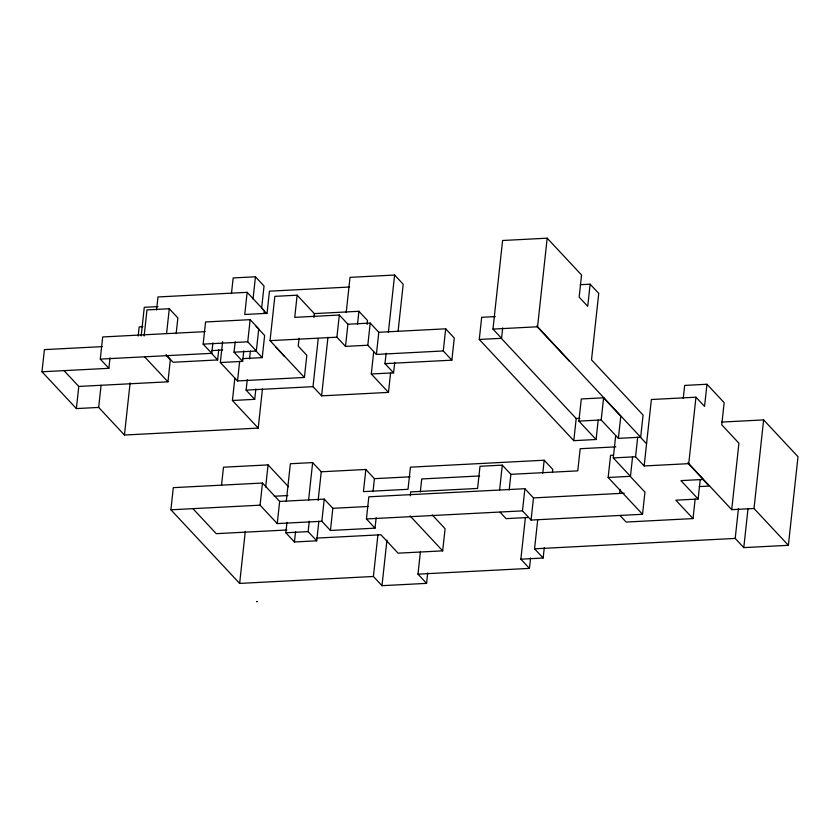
<?xml version="1.0" encoding="UTF-8"?>
<svg xmlns="http://www.w3.org/2000/svg" width="840" height="840" viewBox="0 0 840 840"><rect width="100%" height="100%" fill="white"/><g stroke="black" fill="none" stroke-linecap="round" stroke-linejoin="round"><path stroke-width="1.26" d="M262.447 389.004L258.206 428.096L124.446 435.036L98.669 407.421L76.377 408.587L42 371.774L44.404 349.629L102.281 346.626M76.377 408.587L78.782 386.431L63.798 370.387M42 371.774L108.874 368.308L100.286 359.1L102.69 336.956L205.086 331.643M98.669 407.421L101.073 385.276M108.874 368.308L110.008 357.882M124.446 435.036L130.106 382.914M138.191 335.99L139.178 326.875L142.895 326.676M141.172 335.979L144.28 307.314L157.909 306.611M144.154 335.958L146.979 309.907L169.281 308.752L177.87 317.951L176.169 333.585M156.566 309.981L157.983 296.961L247.16 292.331L264.338 310.737L264.054 313.341M166.593 333.501L169.281 308.752M78.782 386.431L167.947 381.812L170.352 359.656L166.058 355.058M427.707 572.943L426.584 583.37L381.99 585.679L373.401 576.481L239.642 583.412L170.898 509.796L173.303 487.652L262.479 483.031L279.657 501.428L277.252 523.582L321.846 521.273L330.435 530.471L375.018 528.16L376.152 517.734M100.286 359.1L211.754 353.325L203.154 344.127L205.569 321.972L250.152 319.662L258.741 328.86L256.337 351.015L234.045 352.17L235.179 341.744M211.754 353.325L212.888 342.899M166.184 354.889L173.061 362.25L217.644 359.94L218.778 349.514M299.072 338.289L298.221 346.112L306.82 355.31L304.406 377.465L237.531 380.93L220.343 362.523L222.611 341.681M231.462 293.58L233.163 277.945L255.454 276.791L264.043 285.999L261.639 308.144L266.795 313.667M221.508 485.457L223.482 467.208L268.076 464.898L288.519 486.791M258.206 428.096L232.428 400.491L234.833 378.336M237.531 380.93L239.652 361.389M247.16 292.331L244.745 314.486L267.047 313.32L269.451 291.175L349.577 287.018M220.343 362.523L242.634 361.368L243.768 350.942M256.337 351.015L247.748 341.806L250.152 319.662M253.05 298.945L255.454 276.791M232.428 400.491L254.72 399.336L246.12 390.128L247.254 379.712M249.522 358.858L250.373 351.046M254.72 399.336L255.853 388.909M242.414 358.649L262.227 357.62L264.632 335.475L256.043 326.277M239.642 583.412L245.301 531.3M304.406 377.465L270.039 340.651L274.848 296.352L297.139 295.197L314.328 313.604L313.908 317.51M277.252 523.582L260.064 505.176L262.479 483.031M265.671 487.053L268.076 464.898M297.139 295.197L294.735 317.352L339.318 315.031L347.918 324.24L345.513 346.385L367.805 345.23L376.394 354.438L443.279 350.963L451.868 360.171L384.993 363.636L386.117 353.209M286.262 501.532L290.367 463.743L312.659 462.588L321.248 471.786L318.139 500.451M318.854 521.283L316.733 540.824L294.441 541.978L285.852 532.781L286.976 522.354M294.441 541.978L295.575 531.562M390.6 372.855L388.479 392.395L321.594 395.861L313.005 386.663L318.244 338.457M308.553 500.367L312.659 462.588M321.594 395.861L327.968 337.229M316.733 540.824L308.144 531.625L309.278 521.199M345.513 346.385L336.913 337.187L339.318 315.031M321.846 521.273L324.25 499.118L279.657 501.428M346.206 312.532L350.028 277.347L394.611 275.037L403.211 284.235L398.108 331.139M330.435 530.471L332.84 508.316L324.25 499.118M357.504 324.324L358.911 311.294L314.328 313.604M367.08 324.397L367.51 320.492L358.911 311.294M367.805 345.23L370.209 323.085L347.918 324.24M388.479 392.395L371.291 373.989L373.695 351.844M376.394 354.438L378.798 332.283L370.209 323.085M321.248 471.786L365.841 469.476L363.437 491.62L408.019 489.31L410.424 467.166L544.183 460.226L552.773 469.423L552.489 472.038M375.018 528.16L366.429 518.952L368.834 496.808L524.885 488.712L533.474 497.91L531.069 520.065L642.537 514.28L644.942 492.135L629.958 476.091M388.385 332.367L394.611 275.037M373.012 491.705L374.43 478.674L365.841 469.476M371.291 373.989L393.582 372.834L394.716 362.418M373.401 576.481L377.927 534.786M381.99 585.679L386.946 540.078M410.298 495.81L410.718 491.904L477.603 488.439L480.007 466.284L502.299 465.129L510.888 474.327L509.187 489.962M420.305 491.988L421.722 478.957L479.598 475.955M426.584 583.37L417.984 574.161L420.389 552.017M443.279 350.963L445.683 328.818L378.798 332.283M451.868 360.171L454.272 338.016L445.683 328.818M316.512 538.104L380.909 534.765L398.097 553.172L442.68 550.861L445.095 528.707L432.201 514.909M598.206 419.969L596.085 439.509L573.794 440.664L479.273 339.455L481.677 317.3L495.296 316.596M479.273 339.455L501.564 338.3L492.965 329.091L502.593 240.492L547.176 238.182L581.553 274.985L579.149 297.139L587.738 306.338L590.142 284.193L580.24 284.707M501.564 338.3L502.698 327.873M499.611 489.888L502.299 465.129M596.085 439.509L578.897 421.113L581.301 398.958L603.603 397.803L601.188 419.958L618.376 438.354L640.668 437.199L537.558 326.781L547.176 238.182M531.069 520.065L522.48 510.867L524.885 488.712M417.984 574.161L529.452 568.386L520.863 559.188L525.389 517.493M529.452 568.386L530.586 557.96M520.863 559.188L543.154 558.023L534.555 548.825L537.674 520.159M542.766 473.256L544.183 460.226M543.154 558.023L544.288 547.606M573.794 440.664L576.198 418.519L501.291 338.31M642.537 514.28L608.16 477.477L610.575 455.322L613.053 455.196M608.16 477.477L630.462 476.322L613.274 457.916L615.678 435.771M618.376 438.354L620.781 416.209L603.603 397.803M619.668 493.3L620.088 489.394M630.462 476.322L632.583 456.771M738.454 508.452L735.2 538.419L743.788 547.617L788.372 545.307L754.005 508.505L731.714 509.659L688.748 463.649L644.154 465.959L635.565 456.761L637.686 437.22M640.668 437.199L643.083 415.055L591.518 359.846L598.742 293.391L590.142 284.193M644.154 465.959L651.378 399.514L695.961 397.205L704.561 406.403L706.965 384.258L684.674 385.413L683.256 398.444M688.748 463.649L695.961 397.205M620.12 515.613L626.136 522.049L693.021 518.585L695.142 499.034M693.021 518.585L675.832 500.178L698.124 499.023L700.245 479.483M731.714 509.659L738.927 443.205L721.739 424.809L724.154 402.654L706.965 384.258M743.788 547.617L748.03 508.536M754.005 508.505L763.623 419.906L721.591 422.079M788.372 545.307L798 456.708L763.623 419.906M203.154 344.127L247.748 341.806M270.039 340.651L336.913 337.187M492.965 329.091L537.558 326.781M211.533 350.606L222.673 350.028M246.12 390.128L313.005 386.663M576.198 418.519L579.915 418.331M578.897 421.113L601.188 419.958M615.846 446.859L580.178 448.718L577.773 470.862L510.888 474.327M613.274 457.916L635.565 456.761M374.43 478.674L410.099 476.826M274.26 496.251L287.879 495.548M170.898 509.796L260.064 505.176M699.216 486.591L709.118 486.077L703.111 479.63M332.84 508.316L368.508 506.468M533.474 497.91L624.204 493.206M366.429 518.952L522.48 510.867M286.86 529.998L216.269 533.663L192.99 508.736M528.37 517.471L506.079 518.627L500.062 512.19M285.852 532.781L308.144 531.625M534.555 548.825L735.2 538.419M687.76 462.903L703.227 479.462L680.936 480.617L698.124 499.023M536.571 326.036L569.226 361.001M639.692 436.454L646.569 443.814M384.993 363.636L393.582 372.834M275.93 347.267L284.519 356.465M255.36 350.259L262.227 357.62M410.036 515.897L442.68 550.861M234.045 352.17L242.634 361.368M211.628 353.493L217.644 359.94M144.753 356.969L167.947 381.812M257.177 601.555L256.609 601.587L257.177 601.555"/></g></svg>
